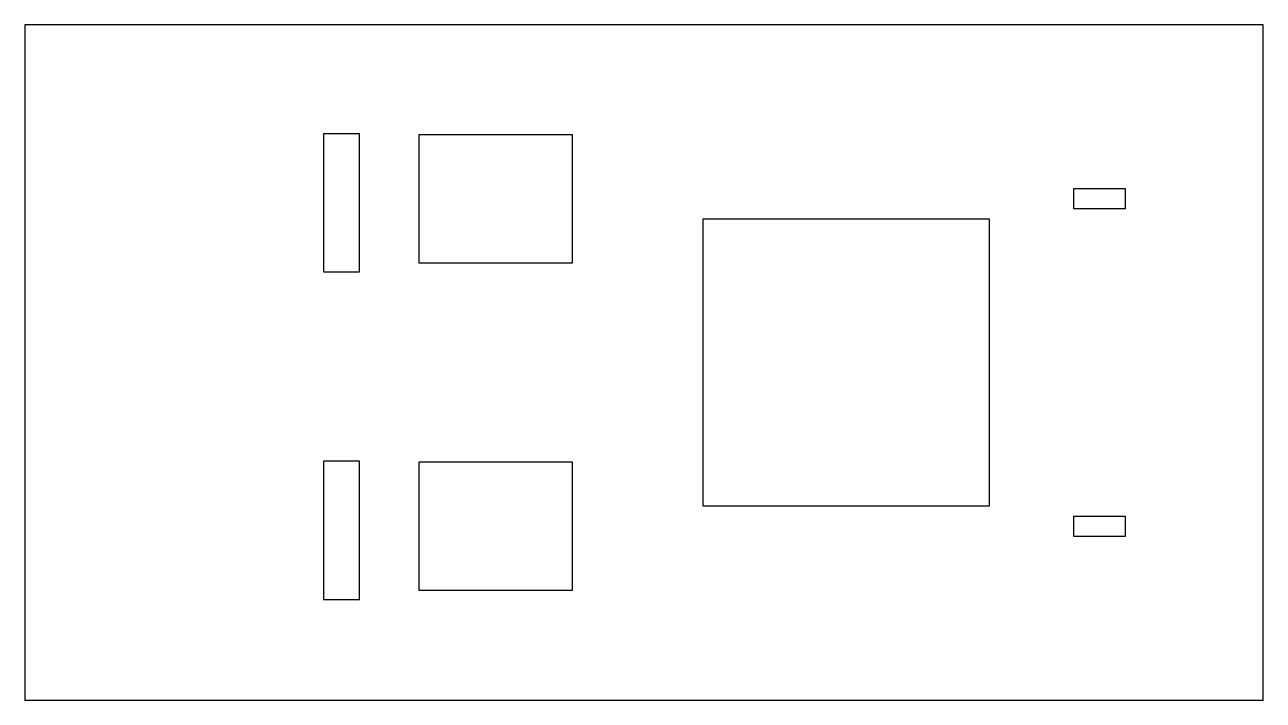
# Model space of a CAD drawing. Header units: millimetres. Extents: x 0 to 121, y -66 to 0.
import ezdxf

# ---------------------------------------------------------------- set-up
doc = ezdxf.new("R2010")
doc.units = ezdxf.units.MM

msp = doc.modelspace()

# ---------------------------------------------------------------- linework, layer by layer
at = {"color": 7, "linetype": 'Continuous', "lineweight": 25}
for p, q in [((0, 0), (0, -66)), ((121, 0), (0, 0)), ((121, -66), (121, 0)), ((29.2, -10.65), (29.2, -24.15)), ((32.7, -10.65), (29.2, -10.65)), ((32.7, -24.15), (32.7, -10.65)), ((38.5, -10.75), (38.5, -23.25)), ((53.5, -10.75), (38.5, -10.75)), ((53.5, -23.25), (53.5, -10.75)), ((102.5, -18), (102.5, -16)), ((102.5, -16), (107.5, -16)), ((107.5, -16), (107.5, -18)), ((107.5, -18), (102.5, -18)), ((66.25, -19), (66.25, -47)), ((94.25, -19), (66.25, -19)), ((94.25, -47), (94.25, -19)), ((29.2, -24.15), (32.7, -24.15)), ((38.5, -23.25), (53.5, -23.25)), ((29.2, -42.65), (29.2, -56.15)), ((32.7, -42.65), (29.2, -42.65)), ((32.7, -56.15), (32.7, -42.65)), ((38.5, -42.75), (38.5, -55.25)), ((53.5, -42.75), (38.5, -42.75)), ((53.5, -55.25), (53.5, -42.75)), ((66.25, -47), (94.25, -47)), ((102.5, -50), (102.5, -48)), ((102.5, -48), (107.5, -48)), ((107.5, -48), (107.5, -50)), ((107.5, -50), (102.5, -50)), ((38.5, -55.25), (53.5, -55.25)), ((29.2, -56.15), (32.7, -56.15)), ((0, -66), (121, -66))]:
    msp.add_line(p, q, dxfattribs=at)

doc.saveas('drawing.dxf')
